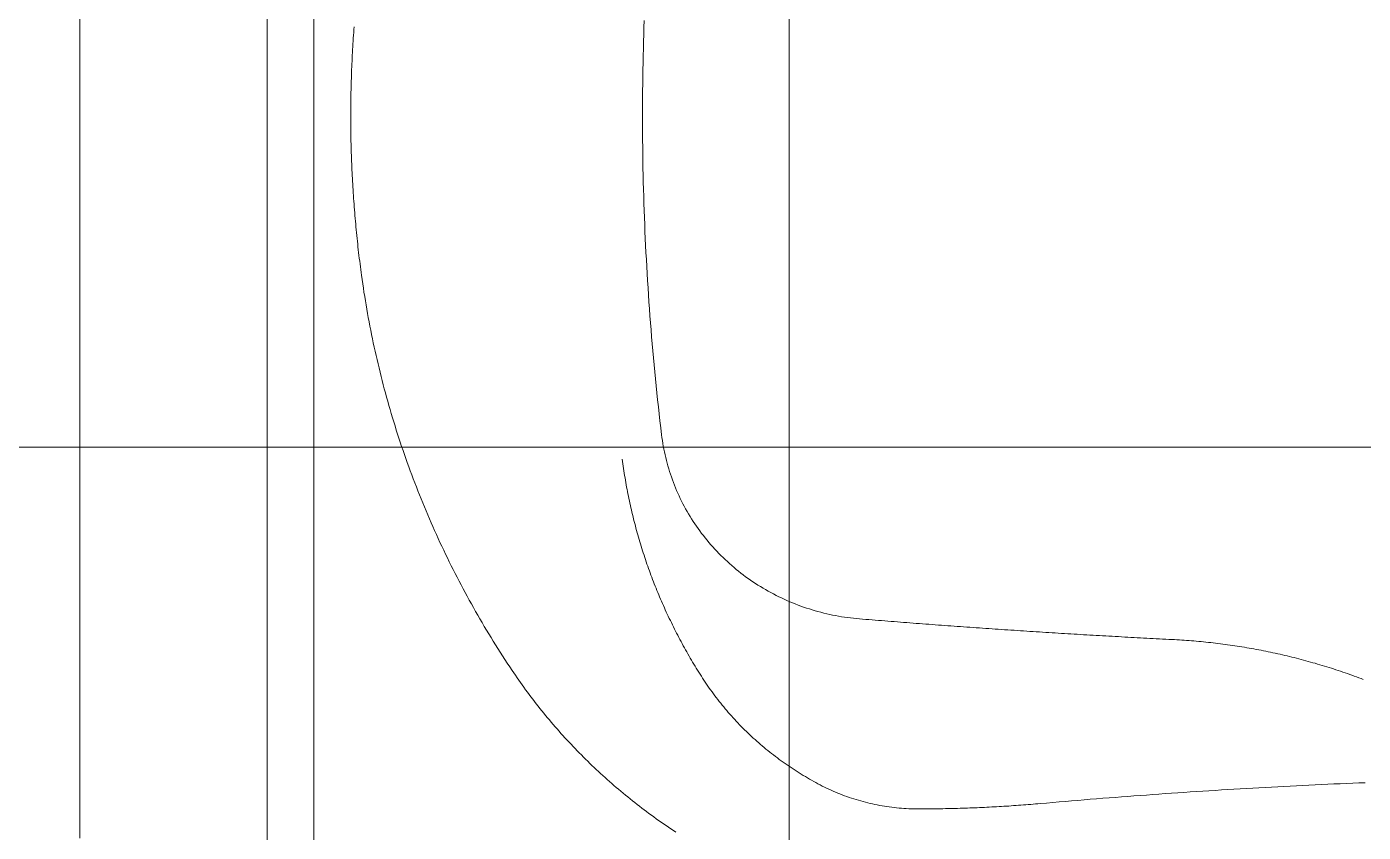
# Model space of a CAD drawing. Header units: millimetres. Extents: x -18913 to -6300, y 37 to 6279.
# Drawn here: x -9338 to -8834, y 3655 to 3959 of the extents above; entities that cross this region are included whole.
import ezdxf
from ezdxf.lldxf.tags import DXFTag

# ---------------------------------------------------------------- set-up
doc = ezdxf.new("R2010")
doc.units = ezdxf.units.MM
doc.header["$LTSCALE"] = 50
for name, color, linetype in [('カタログ部品(衛生設備)', 252, 'Continuous'), ('壁', 250, 'Continuous'), ('通り芯', 252, 'Continuous')]:
    doc.layers.add(name, color=color, linetype=linetype)
tags = doc.linetypes.add('chain', pattern=[18.5, 12, -1.5, 3.5, -1.5]).pattern_tags.tags
tags[10:11] = [DXFTag(74, 4), DXFTag(75, 0), DXFTag(340, '0'), DXFTag(46, 1.0), DXFTag(50, 0.0), DXFTag(44, 0.0), DXFTag(45, 0.0)]
tags[8:9] = [DXFTag(74, 4), DXFTag(75, 0), DXFTag(340, '0'), DXFTag(46, 1.0), DXFTag(50, 0.0), DXFTag(44, 0.0), DXFTag(45, 0.0)]
tags[6:7] = [DXFTag(74, 4), DXFTag(75, 0), DXFTag(340, '0'), DXFTag(46, 1.0), DXFTag(50, 0.0), DXFTag(44, 0.0), DXFTag(45, 0.0)]
tags[4:5] = [DXFTag(74, 4), DXFTag(75, 0), DXFTag(340, '0'), DXFTag(46, 1.0), DXFTag(50, 0.0), DXFTag(44, 0.0), DXFTag(45, 0.0)]

# ---------------------------------------------------------------- blocks, each defined once
blk = doc.blocks.new('FcPack%d56')
at = {"layer": '通り芯', "color": 1, "linetype": 'chain', "lineweight": 13}
blk.add_line((-5993.75, 0), (6306.25, 0), dxfattribs=at)
blk = doc.blocks.new('FcPack%d65')
at = {"layer": '通り芯', "color": 1, "linetype": 'chain', "lineweight": 13}
blk.add_line((0, -2668.75), (0, 2981.25), dxfattribs=at)
blk = doc.blocks.new('FcPack%d80')
at = {"layer": '通り芯', "color": 1, "linetype": 'chain', "lineweight": 13}
blk.add_line((0, -2668.75), (0, 2981.25), dxfattribs=at)
blk = doc.blocks.new('FcPack%d139')
at = {"layer": '壁', "color": 3, "linetype": 'Continuous', "lineweight": 13}
blk.add_line((52.5, 397.5), (52.5, -397.5), dxfattribs=at)
blk = doc.blocks.new('FcPack%d161')
at = {"layer": 'カタログ部品(衛生設備)', "color": 1, "linetype": 'Continuous', "lineweight": 13}
for p, q in [((-525, -700), (-525, 700)), ((-492.3, 402.79), (-492.22, 403.87)), ((-383.01, 400.89), (-382.92, 403.54)), ((-382.92, 403.54), (-382.83, 406.19)), ((-492.66, 397.4), (-492.59, 398.48)), ((-492.59, 398.48), (-492.52, 399.56)), ((-492.52, 399.56), (-492.45, 400.64)), ((-492.45, 400.64), (-492.38, 401.71)), ((-492.38, 401.71), (-492.3, 402.79)), ((-383.16, 395.59), (-383.09, 398.24)), ((-383.09, 398.24), (-383.01, 400.89)), ((-492.91, 393.09), (-492.85, 394.16)), ((-492.85, 394.16), (-492.79, 395.24)), ((-492.79, 395.24), (-492.73, 396.32)), ((-492.73, 396.32), (-492.66, 397.4)), ((-383.22, 392.94), (-383.16, 395.59)), ((-493.15, 387.69), (-493.11, 388.77)), ((-493.11, 388.77), (-493.06, 389.85)), ((-493.06, 389.85), (-493.01, 390.93)), ((-493.01, 390.93), (-492.96, 392.01)), ((-492.96, 392.01), (-492.91, 393.09)), ((-383.33, 387.63), (-383.28, 390.28)), ((-383.28, 390.28), (-383.22, 392.94)), ((-493.33, 382.29), (-493.3, 383.37)), ((-493.3, 383.37), (-493.27, 384.45)), ((-493.27, 384.45), (-493.23, 385.53)), ((-493.23, 385.53), (-493.19, 386.61)), ((-493.19, 386.61), (-493.15, 387.69)), ((-383.4, 382.33), (-383.37, 384.98)), ((-383.37, 384.98), (-383.33, 387.63)), ((-493.43, 377.97), (-493.41, 379.05)), ((-493.41, 379.05), (-493.39, 380.13)), ((-493.39, 380.13), (-493.36, 381.21)), ((-493.36, 381.21), (-493.33, 382.29)), ((-383.45, 377.02), (-383.43, 379.67)), ((-383.43, 379.67), (-383.4, 382.33)), ((-493.49, 373.65), (-493.48, 374.73)), ((-493.49, 372.57), (-493.49, 373.65)), ((-493.48, 374.73), (-493.46, 375.81)), ((-493.46, 375.81), (-493.45, 376.89)), ((-493.45, 376.89), (-493.43, 377.97)), ((-383.48, 371.71), (-383.47, 374.37)), ((-383.47, 374.37), (-383.45, 377.02)), ((-493.5, 371.49), (-493.49, 372.57)), ((-493.5, 370.41), (-493.5, 371.49)), ((-493.5, 369.33), (-493.5, 370.41)), ((-493.5, 368.25), (-493.5, 369.33)), ((-493.49, 367.17), (-493.5, 368.25)), ((-383.48, 369.06), (-383.48, 371.71)), ((-383.47, 366.41), (-383.48, 369.06)), ((-493.48, 366.09), (-493.49, 367.17)), ((-493.47, 365.01), (-493.48, 366.09)), ((-493.46, 363.93), (-493.47, 365.01)), ((-493.44, 362.85), (-493.46, 363.93)), ((-383.46, 363.75), (-383.47, 366.41)), ((-383.44, 361.1), (-383.46, 363.75)), ((-493.42, 361.77), (-493.44, 362.85)), ((-493.4, 360.69), (-493.42, 361.77)), ((-493.38, 359.61), (-493.4, 360.69)), ((-493.35, 358.53), (-493.38, 359.61)), ((-493.32, 357.45), (-493.35, 358.53)), ((-383.41, 358.45), (-383.44, 361.1)), ((-383.38, 355.8), (-383.41, 358.45)), ((-493.29, 356.37), (-493.32, 357.45)), ((-493.25, 355.29), (-493.29, 356.37)), ((-493.22, 354.21), (-493.25, 355.29)), ((-493.18, 353.13), (-493.22, 354.21)), ((-493.13, 352.05), (-493.18, 353.13)), ((-383.34, 353.14), (-383.38, 355.8)), ((-383.29, 350.49), (-383.34, 353.14)), ((-493.09, 350.97), (-493.13, 352.05)), ((-493.04, 349.89), (-493.09, 350.97)), ((-492.99, 348.81), (-493.04, 349.89)), ((-492.94, 347.73), (-492.99, 348.81)), ((-383.23, 347.84), (-383.29, 350.49)), ((-383.17, 345.19), (-383.23, 347.84)), ((-492.88, 346.66), (-492.94, 347.73)), ((-492.82, 345.58), (-492.88, 346.66)), ((-492.76, 344.5), (-492.82, 345.58)), ((-492.7, 343.42), (-492.76, 344.5)), ((-492.63, 342.34), (-492.7, 343.42)), ((-383.1, 342.53), (-383.17, 345.19)), ((-492.56, 341.26), (-492.63, 342.34)), ((-492.49, 340.18), (-492.56, 341.26)), ((-492.42, 339.11), (-492.49, 340.18)), ((-492.34, 338.03), (-492.42, 339.11)), ((-492.26, 336.95), (-492.34, 338.03)), ((-383.02, 339.88), (-383.1, 342.53)), ((-382.94, 337.23), (-383.02, 339.88)), ((-492.18, 335.87), (-492.26, 336.95)), ((-492.09, 334.8), (-492.18, 335.87)), ((-492.01, 333.72), (-492.09, 334.8)), ((-491.92, 332.64), (-492.01, 333.72)), ((-491.82, 331.57), (-491.92, 332.64)), ((-382.85, 334.58), (-382.94, 337.23)), ((-382.75, 331.93), (-382.85, 334.58)), ((-491.73, 330.49), (-491.82, 331.57)), ((-491.63, 329.41), (-491.73, 330.49)), ((-491.53, 328.34), (-491.63, 329.41)), ((-491.43, 327.26), (-491.53, 328.34)), ((-382.65, 329.28), (-382.75, 331.93)), ((-382.54, 326.63), (-382.65, 329.28)), ((-491.32, 326.19), (-491.43, 327.26)), ((-491.22, 325.11), (-491.32, 326.19)), ((-491.1, 324.04), (-491.22, 325.11)), ((-490.99, 322.96), (-491.1, 324.04)), ((-490.88, 321.89), (-490.99, 322.96)), ((-382.42, 323.98), (-382.54, 326.63)), ((-382.29, 321.33), (-382.42, 323.98)), ((-490.76, 320.81), (-490.88, 321.89)), ((-490.64, 319.74), (-490.76, 320.81)), ((-490.51, 318.67), (-490.64, 319.74)), ((-490.39, 317.59), (-490.51, 318.67)), ((-490.26, 316.52), (-490.39, 317.59)), ((-382.16, 318.68), (-382.29, 321.33)), ((-382.02, 316.03), (-382.16, 318.68)), ((-490.12, 315.45), (-490.26, 316.52)), ((-489.99, 314.37), (-490.12, 315.45)), ((-489.85, 313.3), (-489.99, 314.37)), ((-489.71, 312.23), (-489.85, 313.3)), ((-381.88, 313.38), (-382.02, 316.03)), ((-381.72, 310.73), (-381.88, 313.38)), ((-489.57, 311.16), (-489.71, 312.23)), ((-489.43, 310.09), (-489.57, 311.16)), ((-489.21, 308.48), (-489.43, 310.09)), ((-488.98, 306.88), (-489.21, 308.48)), ((-381.56, 308.08), (-381.72, 310.73)), ((-381.4, 305.43), (-381.56, 308.08)), ((-488.74, 305.28), (-488.98, 306.88)), ((-488.5, 303.69), (-488.74, 305.28)), ((-488.24, 302.09), (-488.5, 303.69)), ((-381.22, 302.78), (-381.4, 305.43)), ((-381.04, 300.14), (-381.22, 302.78)), ((-487.98, 300.49), (-488.24, 302.09)), ((-487.72, 298.9), (-487.98, 300.49)), ((-487.44, 297.3), (-487.72, 298.9)), ((-380.85, 297.49), (-381.04, 300.14)), ((-380.66, 294.84), (-380.85, 297.49)), ((-487.16, 295.71), (-487.44, 297.3)), ((-486.87, 294.12), (-487.16, 295.71)), ((-486.58, 292.53), (-486.87, 294.12)), ((-486.27, 290.94), (-486.58, 292.53)), ((-380.46, 292.2), (-380.66, 294.84)), ((-485.96, 289.35), (-486.27, 290.94)), ((-485.65, 287.76), (-485.96, 289.35)), ((-485.32, 286.18), (-485.65, 287.76)), ((-380.25, 289.55), (-380.46, 292.2)), ((-380.03, 286.91), (-380.25, 289.55)), ((-484.99, 284.6), (-485.32, 286.18)), ((-484.65, 283.01), (-484.99, 284.6)), ((-484.3, 281.43), (-484.65, 283.01)), ((-379.81, 284.26), (-380.03, 286.91)), ((-379.58, 281.62), (-379.81, 284.26)), ((-483.94, 279.85), (-484.3, 281.43)), ((-483.58, 278.28), (-483.94, 279.85)), ((-483.21, 276.7), (-483.58, 278.28)), ((-379.34, 278.98), (-379.58, 281.62)), ((-379.1, 276.33), (-379.34, 278.98)), ((-482.84, 275.13), (-483.21, 276.7)), ((-482.45, 273.55), (-482.84, 275.13)), ((-482.06, 271.98), (-482.45, 273.55)), ((-378.85, 273.69), (-379.1, 276.33)), ((-378.59, 271.05), (-378.85, 273.69)), ((-481.66, 270.41), (-482.06, 271.98)), ((-481.26, 268.84), (-481.66, 270.41)), ((-480.84, 267.28), (-481.26, 268.84)), ((-480.42, 265.71), (-480.84, 267.28)), ((-378.33, 268.41), (-378.59, 271.05)), ((-378.05, 265.77), (-378.33, 268.41)), ((-479.99, 264.15), (-480.42, 265.71)), ((-479.56, 262.59), (-479.99, 264.15)), ((-479.12, 261.03), (-479.56, 262.59)), ((-377.78, 263.13), (-378.05, 265.77)), ((-377.49, 260.49), (-377.78, 263.13)), ((-478.67, 259.47), (-479.12, 261.03)), ((-478.21, 257.92), (-478.67, 259.47)), ((-477.75, 256.37), (-478.21, 257.92)), ((-377.2, 257.85), (-377.49, 260.49)), ((-376.9, 255.22), (-377.2, 257.85)), ((-477.27, 254.81), (-477.75, 256.37)), ((-476.8, 253.27), (-477.27, 254.81)), ((-476.31, 251.72), (-476.8, 253.27)), ((-376.59, 252.58), (-376.9, 255.22)), ((-376.28, 249.94), (-376.59, 252.58)), ((-475.82, 250.17), (-476.31, 251.72)), ((-475.32, 248.63), (-475.82, 250.17)), ((-474.81, 247.09), (-475.32, 248.63)), ((-474.3, 245.55), (-474.81, 247.09)), ((-376.14, 248.86), (-376.28, 249.94)), ((-375.99, 247.78), (-376.14, 248.86)), ((-375.82, 246.7), (-375.99, 247.78)), ((-473.77, 244.01), (-474.3, 245.55)), ((-473.25, 242.48), (-473.77, 244.01)), ((-472.71, 240.95), (-473.25, 242.48)), ((-375.63, 245.63), (-375.82, 246.7)), ((-375.43, 244.55), (-375.63, 245.63)), ((-375.22, 243.48), (-375.43, 244.55)), ((-374.98, 242.42), (-375.22, 243.48)), ((-374.74, 241.35), (-374.98, 242.42)), ((-472.17, 239.42), (-472.71, 240.95)), ((-471.62, 237.89), (-472.17, 239.42)), ((-471.06, 236.37), (-471.62, 237.89)), ((-391.1, 240.68), (-390.98, 239.81)), ((-390.98, 239.81), (-390.86, 238.93)), ((-390.86, 238.93), (-390.74, 238.06)), ((-390.74, 238.06), (-390.61, 237.18)), ((-390.61, 237.18), (-390.48, 236.31)), ((-374.48, 240.29), (-374.74, 241.35)), ((-374.2, 239.23), (-374.48, 240.29)), ((-373.91, 238.18), (-374.2, 239.23)), ((-373.6, 237.13), (-373.91, 238.18)), ((-373.28, 236.08), (-373.6, 237.13)), ((-470.5, 234.85), (-471.06, 236.37)), ((-469.93, 233.33), (-470.5, 234.85)), ((-469.35, 231.81), (-469.93, 233.33)), ((-390.48, 236.31), (-390.35, 235.44)), ((-390.35, 235.44), (-390.21, 234.57)), ((-390.21, 234.57), (-390.06, 233.7)), ((-390.06, 233.7), (-389.92, 232.83)), ((-389.92, 232.83), (-389.77, 231.95)), ((-389.77, 231.95), (-389.61, 231.09)), ((-372.94, 235.04), (-373.28, 236.08)), ((-372.58, 234.01), (-372.94, 235.04)), ((-372.22, 232.97), (-372.58, 234.01)), ((-371.83, 231.95), (-372.22, 232.97)), ((-371.44, 230.93), (-371.83, 231.95)), ((-468.76, 230.29), (-469.35, 231.81)), ((-468.17, 228.78), (-468.76, 230.29)), ((-467.57, 227.27), (-468.17, 228.78)), ((-466.97, 225.76), (-467.57, 227.27)), ((-389.61, 231.09), (-389.45, 230.22)), ((-389.45, 230.22), (-389.29, 229.35)), ((-389.29, 229.35), (-389.13, 228.48)), ((-389.13, 228.48), (-388.96, 227.61)), ((-388.96, 227.61), (-388.78, 226.75)), ((-371.02, 229.91), (-371.44, 230.93)), ((-370.6, 228.9), (-371.02, 229.91)), ((-370.16, 227.9), (-370.6, 228.9)), ((-369.7, 226.9), (-370.16, 227.9)), ((-369.23, 225.9), (-369.7, 226.9)), ((-466.35, 224.26), (-466.97, 225.76)), ((-465.73, 222.76), (-466.35, 224.26)), ((-465.1, 221.26), (-465.73, 222.76)), ((-388.78, 226.75), (-388.6, 225.88)), ((-388.6, 225.88), (-388.42, 225.02)), ((-388.42, 225.02), (-388.24, 224.15)), ((-388.24, 224.15), (-388.05, 223.29)), ((-388.05, 223.29), (-387.85, 222.43)), ((-387.85, 222.43), (-387.66, 221.57)), ((-368.75, 224.92), (-369.23, 225.9)), ((-368.25, 223.94), (-368.75, 224.92)), ((-367.73, 222.96), (-368.25, 223.94)), ((-367.21, 222), (-367.73, 222.96)), ((-366.67, 221.04), (-367.21, 222)), ((-464.47, 219.76), (-465.1, 221.26)), ((-463.83, 218.27), (-464.47, 219.76)), ((-463.18, 216.77), (-463.83, 218.27)), ((-462.53, 215.28), (-463.18, 216.77)), ((-387.66, 221.57), (-387.46, 220.71)), ((-387.46, 220.71), (-387.25, 219.85)), ((-387.25, 219.85), (-387.04, 218.99)), ((-387.04, 218.99), (-386.83, 218.13)), ((-386.83, 218.13), (-386.61, 217.27)), ((-386.61, 217.27), (-386.39, 216.41)), ((-366.11, 220.09), (-366.67, 221.04)), ((-365.54, 219.14), (-366.11, 220.09)), ((-364.96, 218.21), (-365.54, 219.14)), ((-364.37, 217.28), (-364.96, 218.21)), ((-363.76, 216.36), (-364.37, 217.28)), ((-461.86, 213.8), (-462.53, 215.28)), ((-461.2, 212.32), (-461.86, 213.8)), ((-460.52, 210.84), (-461.2, 212.32)), ((-386.39, 216.41), (-386.17, 215.56)), ((-386.17, 215.56), (-385.94, 214.7)), ((-385.94, 214.7), (-385.71, 213.85)), ((-385.71, 213.85), (-385.47, 213)), ((-385.47, 213), (-385.24, 212.15)), ((-385.24, 212.15), (-384.99, 211.3)), ((-363.13, 215.44), (-363.76, 216.36)), ((-362.5, 214.54), (-363.13, 215.44)), ((-361.85, 213.64), (-362.5, 214.54)), ((-361.19, 212.75), (-361.85, 213.64)), ((-360.52, 211.88), (-361.19, 212.75)), ((-359.83, 211.01), (-360.52, 211.88)), ((-459.84, 209.36), (-460.52, 210.84)), ((-459.15, 207.88), (-459.84, 209.36)), ((-458.45, 206.41), (-459.15, 207.88)), ((-384.99, 211.3), (-384.75, 210.45)), ((-384.75, 210.45), (-384.49, 209.6)), ((-384.49, 209.6), (-384.24, 208.75)), ((-384.24, 208.75), (-383.98, 207.9)), ((-383.98, 207.9), (-383.72, 207.06)), ((-383.72, 207.06), (-383.45, 206.21)), ((-359.13, 210.15), (-359.83, 211.01)), ((-358.42, 209.3), (-359.13, 210.15)), ((-357.7, 208.45), (-358.42, 209.3)), ((-356.96, 207.62), (-357.7, 208.45)), ((-356.21, 206.8), (-356.96, 207.62)), ((-355.45, 205.99), (-356.21, 206.8)), ((-457.75, 204.94), (-458.45, 206.41)), ((-457.04, 203.48), (-457.75, 204.94)), ((-456.32, 202.02), (-457.04, 203.48)), ((-455.6, 200.56), (-456.32, 202.02)), ((-383.45, 206.21), (-383.18, 205.37)), ((-383.18, 205.37), (-382.91, 204.53)), ((-382.91, 204.53), (-382.63, 203.69)), ((-382.63, 203.69), (-382.35, 202.85)), ((-382.35, 202.85), (-382.07, 202.01)), ((-382.07, 202.01), (-381.78, 201.17)), ((-354.68, 205.19), (-355.45, 205.99)), ((-353.9, 204.4), (-354.68, 205.19)), ((-353.11, 203.61), (-353.9, 204.4)), ((-352.3, 202.84), (-353.11, 203.61)), ((-351.48, 202.09), (-352.3, 202.84)), ((-350.66, 201.34), (-351.48, 202.09)), ((-454.87, 199.1), (-455.6, 200.56)), ((-454.13, 197.65), (-454.87, 199.1)), ((-453.39, 196.2), (-454.13, 197.65)), ((-381.78, 201.17), (-381.49, 200.33)), ((-381.49, 200.33), (-381.19, 199.5)), ((-381.19, 199.5), (-380.89, 198.67)), ((-380.89, 198.67), (-380.59, 197.83)), ((-380.59, 197.83), (-380.28, 197)), ((-380.28, 197), (-379.97, 196.17)), ((-349.82, 200.6), (-350.66, 201.34)), ((-348.97, 199.87), (-349.82, 200.6)), ((-348.11, 199.16), (-348.97, 199.87)), ((-347.24, 198.45), (-348.11, 199.16)), ((-346.36, 197.76), (-347.24, 198.45)), ((-345.48, 197.08), (-346.36, 197.76)), ((-344.58, 196.41), (-345.48, 197.08)), ((-452.64, 194.75), (-453.39, 196.2)), ((-451.88, 193.31), (-452.64, 194.75)), ((-451.12, 191.87), (-451.88, 193.31)), ((-450.35, 190.43), (-451.12, 191.87)), ((-379.97, 196.17), (-379.66, 195.34)), ((-379.66, 195.34), (-379.34, 194.51)), ((-379.34, 194.51), (-379.02, 193.69)), ((-379.02, 193.69), (-378.69, 192.86)), ((-378.69, 192.86), (-378.36, 192.04)), ((-378.36, 192.04), (-378.03, 191.22)), ((-343.67, 195.76), (-344.58, 196.41)), ((-342.75, 195.11), (-343.67, 195.76)), ((-341.82, 194.48), (-342.75, 195.11)), ((-340.89, 193.86), (-341.82, 194.48)), ((-339.94, 193.25), (-340.89, 193.86)), ((-338.99, 192.66), (-339.94, 193.25)), ((-338.03, 192.08), (-338.99, 192.66)), ((-337.06, 191.51), (-338.03, 192.08)), ((-449.57, 189), (-450.35, 190.43)), ((-448.79, 187.57), (-449.57, 189)), ((-448, 186.14), (-448.79, 187.57)), ((-378.03, 191.22), (-377.69, 190.4)), ((-377.69, 190.4), (-377.35, 189.58)), ((-377.35, 189.58), (-377.01, 188.76)), ((-377.01, 188.76), (-376.66, 187.94)), ((-376.66, 187.94), (-376.31, 187.13)), ((-376.31, 187.13), (-375.95, 186.31)), ((-336.08, 190.95), (-337.06, 191.51)), ((-335.09, 190.41), (-336.08, 190.95)), ((-334.1, 189.88), (-335.09, 190.41)), ((-333.1, 189.36), (-334.1, 189.88)), ((-332.09, 188.86), (-333.1, 189.36)), ((-331.07, 188.37), (-332.09, 188.86)), ((-330.05, 187.89), (-331.07, 188.37)), ((-329.02, 187.43), (-330.05, 187.89)), ((-327.98, 186.98), (-329.02, 187.43)), ((-326.94, 186.54), (-327.98, 186.98)), ((-325.89, 186.12), (-326.94, 186.54)), ((-447.2, 184.72), (-448, 186.14)), ((-446.4, 183.3), (-447.2, 184.72)), ((-445.59, 181.88), (-446.4, 183.3)), ((-444.77, 180.47), (-445.59, 181.88)), ((-375.95, 186.31), (-375.59, 185.5)), ((-375.59, 185.5), (-375.23, 184.69)), ((-375.23, 184.69), (-374.87, 183.88)), ((-374.87, 183.88), (-374.5, 183.07)), ((-374.5, 183.07), (-374.12, 182.27)), ((-374.12, 182.27), (-373.75, 181.46)), ((-373.75, 181.46), (-373.37, 180.66)), ((-324.83, 185.71), (-325.89, 186.12)), ((-323.77, 185.32), (-324.83, 185.71)), ((-322.71, 184.94), (-323.77, 185.32)), ((-321.63, 184.58), (-322.71, 184.94)), ((-320.56, 184.22), (-321.63, 184.58)), ((-319.48, 183.89), (-320.56, 184.22)), ((-318.39, 183.57), (-319.48, 183.89)), ((-317.3, 183.26), (-318.39, 183.57)), ((-316.2, 182.96), (-317.3, 183.26)), ((-315.1, 182.69), (-316.2, 182.96)), ((-314, 182.42), (-315.1, 182.69)), ((-312.89, 182.17), (-314, 182.42)), ((-311.78, 181.94), (-312.89, 182.17)), ((-310.67, 181.72), (-311.78, 181.94)), ((-309.55, 181.51), (-310.67, 181.72)), ((-308.43, 181.32), (-309.55, 181.51)), ((-443.95, 179.06), (-444.77, 180.47)), ((-443.12, 177.65), (-443.95, 179.06)), ((-442.28, 176.25), (-443.12, 177.65)), ((-373.37, 180.66), (-372.98, 179.86)), ((-372.98, 179.86), (-372.59, 179.06)), ((-372.59, 179.06), (-372.2, 178.26)), ((-372.2, 178.26), (-371.81, 177.46)), ((-371.81, 177.46), (-371.41, 176.67)), ((-371.41, 176.67), (-371.01, 175.87)), ((-307.3, 181.15), (-308.43, 181.32)), ((-306.18, 180.99), (-307.3, 181.15)), ((-305.05, 180.84), (-306.18, 180.99)), ((-303.92, 180.71), (-305.05, 180.84)), ((-302.79, 180.59), (-303.92, 180.71)), ((-301.66, 180.49), (-302.79, 180.59)), ((-300.47, 180.4), (-301.66, 180.49)), ((-299.28, 180.3), (-300.47, 180.4)), ((-298.09, 180.2), (-299.28, 180.3)), ((-296.9, 180.11), (-298.09, 180.2)), ((-295.71, 180.01), (-296.9, 180.11)), ((-294.52, 179.92), (-295.71, 180.01)), ((-293.33, 179.82), (-294.52, 179.92)), ((-292.14, 179.73), (-293.33, 179.82)), ((-290.95, 179.63), (-292.14, 179.73)), ((-289.76, 179.54), (-290.95, 179.63)), ((-288.57, 179.44), (-289.76, 179.54)), ((-287.38, 179.35), (-288.57, 179.44)), ((-286.2, 179.26), (-287.38, 179.35)), ((-285.01, 179.16), (-286.2, 179.26)), ((-283.82, 179.07), (-285.01, 179.16)), ((-282.63, 178.98), (-283.82, 179.07)), ((-281.44, 178.89), (-282.63, 178.98)), ((-280.25, 178.8), (-281.44, 178.89)), ((-279.06, 178.71), (-280.25, 178.8)), ((-277.87, 178.62), (-279.06, 178.71)), ((-276.68, 178.53), (-277.87, 178.62)), ((-275.49, 178.44), (-276.68, 178.53)), ((-274.3, 178.35), (-275.49, 178.44)), ((-273.11, 178.26), (-274.3, 178.35)), ((-271.92, 178.17), (-273.11, 178.26)), ((-270.73, 178.09), (-271.92, 178.17)), ((-269.54, 178), (-270.73, 178.09)), ((-268.35, 177.91), (-269.54, 178)), ((-267.16, 177.82), (-268.35, 177.91)), ((-265.97, 177.74), (-267.16, 177.82)), ((-264.78, 177.65), (-265.97, 177.74)), ((-263.58, 177.57), (-264.78, 177.65)), ((-262.39, 177.48), (-263.58, 177.57)), ((-261.2, 177.4), (-262.39, 177.48)), ((-260.01, 177.31), (-261.2, 177.4)), ((-258.82, 177.23), (-260.01, 177.31)), ((-257.63, 177.14), (-258.82, 177.23)), ((-256.44, 177.06), (-257.63, 177.14)), ((-255.25, 176.98), (-256.44, 177.06)), ((-254.06, 176.9), (-255.25, 176.98)), ((-252.87, 176.81), (-254.06, 176.9)), ((-251.68, 176.73), (-252.87, 176.81)), ((-250.49, 176.65), (-251.68, 176.73)), ((-249.3, 176.57), (-250.49, 176.65)), ((-248.11, 176.49), (-249.3, 176.57)), ((-246.92, 176.41), (-248.11, 176.49)), ((-245.73, 176.33), (-246.92, 176.41)), ((-441.44, 174.85), (-442.28, 176.25)), ((-440.59, 173.45), (-441.44, 174.85)), ((-439.73, 172.06), (-440.59, 173.45)), ((-438.87, 170.67), (-439.73, 172.06)), ((-371.01, 175.87), (-370.6, 175.08)), ((-370.6, 175.08), (-370.19, 174.29)), ((-370.19, 174.29), (-369.78, 173.5)), ((-369.78, 173.5), (-369.37, 172.72)), ((-369.37, 172.72), (-368.95, 171.93)), ((-368.95, 171.93), (-368.52, 171.15)), ((-244.54, 176.25), (-245.73, 176.33)), ((-243.35, 176.17), (-244.54, 176.25)), ((-242.15, 176.09), (-243.35, 176.17)), ((-240.96, 176.01), (-242.15, 176.09)), ((-239.77, 175.94), (-240.96, 176.01)), ((-238.58, 175.86), (-239.77, 175.94)), ((-237.39, 175.78), (-238.58, 175.86)), ((-236.2, 175.71), (-237.39, 175.78)), ((-235.01, 175.63), (-236.2, 175.71)), ((-233.82, 175.55), (-235.01, 175.63)), ((-232.63, 175.48), (-233.82, 175.55)), ((-231.44, 175.4), (-232.63, 175.48)), ((-230.25, 175.33), (-231.44, 175.4)), ((-229.05, 175.25), (-230.25, 175.33)), ((-227.86, 175.18), (-229.05, 175.25)), ((-226.67, 175.11), (-227.86, 175.18)), ((-225.48, 175.03), (-226.67, 175.11)), ((-224.29, 174.96), (-225.48, 175.03)), ((-223.1, 174.89), (-224.29, 174.96)), ((-221.91, 174.82), (-223.1, 174.89)), ((-220.72, 174.74), (-221.91, 174.82)), ((-219.52, 174.67), (-220.72, 174.74)), ((-218.33, 174.6), (-219.52, 174.67)), ((-217.14, 174.53), (-218.33, 174.6)), ((-215.95, 174.46), (-217.14, 174.53)), ((-214.76, 174.39), (-215.95, 174.46)), ((-213.57, 174.32), (-214.76, 174.39)), ((-212.38, 174.25), (-213.57, 174.32)), ((-211.18, 174.18), (-212.38, 174.25)), ((-209.99, 174.12), (-211.18, 174.18)), ((-208.8, 174.05), (-209.99, 174.12)), ((-207.61, 173.98), (-208.8, 174.05)), ((-206.42, 173.91), (-207.61, 173.98)), ((-205.23, 173.85), (-206.42, 173.91)), ((-204.03, 173.78), (-205.23, 173.85)), ((-202.84, 173.72), (-204.03, 173.78)), ((-201.65, 173.65), (-202.84, 173.72)), ((-200.46, 173.59), (-201.65, 173.65)), ((-199.27, 173.52), (-200.46, 173.59)), ((-198.08, 173.46), (-199.27, 173.52)), ((-196.88, 173.39), (-198.08, 173.46)), ((-195.69, 173.33), (-196.88, 173.39)), ((-194.5, 173.27), (-195.69, 173.33)), ((-193.31, 173.2), (-194.5, 173.27)), ((-192.12, 173.14), (-193.31, 173.2)), ((-190.93, 173.08), (-192.12, 173.14)), ((-189.73, 173.02), (-190.93, 173.08)), ((-188.54, 172.96), (-189.73, 173.02)), ((-187.35, 172.89), (-188.54, 172.96)), ((-186.16, 172.83), (-187.35, 172.89)), ((-184.97, 172.77), (-186.16, 172.83)), ((-183.77, 172.71), (-184.97, 172.77)), ((-182.86, 172.67), (-183.77, 172.71)), ((-181.95, 172.62), (-182.86, 172.67)), ((-181.03, 172.56), (-181.95, 172.62)), ((-180.12, 172.5), (-181.03, 172.56)), ((-179.21, 172.44), (-180.12, 172.5)), ((-178.3, 172.38), (-179.21, 172.44)), ((-177.38, 172.31), (-178.3, 172.38)), ((-176.47, 172.24), (-177.38, 172.31)), ((-175.56, 172.16), (-176.47, 172.24)), ((-174.65, 172.08), (-175.56, 172.16)), ((-173.74, 172), (-174.65, 172.08)), ((-172.83, 171.91), (-173.74, 172)), ((-171.92, 171.83), (-172.83, 171.91)), ((-171.01, 171.73), (-171.92, 171.83)), ((-170.1, 171.64), (-171.01, 171.73)), ((-169.19, 171.54), (-170.1, 171.64)), ((-168.28, 171.43), (-169.19, 171.54)), ((-167.37, 171.33), (-168.28, 171.43)), ((-438, 169.29), (-438.87, 170.67)), ((-437.13, 167.91), (-438, 169.29)), ((-436.25, 166.53), (-437.13, 167.91)), ((-435.36, 165.16), (-436.25, 166.53)), ((-368.52, 171.15), (-368.1, 170.37)), ((-368.1, 170.37), (-367.67, 169.59)), ((-367.67, 169.59), (-367.23, 168.81)), ((-367.23, 168.81), (-366.8, 168.03)), ((-366.8, 168.03), (-366.36, 167.26)), ((-366.36, 167.26), (-365.91, 166.48)), ((-365.91, 166.48), (-365.47, 165.71)), ((-166.47, 171.22), (-167.37, 171.33)), ((-165.56, 171.1), (-166.47, 171.22)), ((-164.65, 170.98), (-165.56, 171.1)), ((-163.75, 170.86), (-164.65, 170.98)), ((-162.84, 170.74), (-163.75, 170.86)), ((-161.93, 170.61), (-162.84, 170.74)), ((-161.03, 170.48), (-161.93, 170.61)), ((-160.13, 170.35), (-161.03, 170.48)), ((-159.22, 170.21), (-160.13, 170.35)), ((-158.32, 170.07), (-159.22, 170.21)), ((-157.42, 169.92), (-158.32, 170.07)), ((-156.52, 169.77), (-157.42, 169.92)), ((-155.61, 169.62), (-156.52, 169.77)), ((-154.71, 169.46), (-155.61, 169.62)), ((-153.81, 169.31), (-154.71, 169.46)), ((-152.92, 169.14), (-153.81, 169.31)), ((-152.02, 168.98), (-152.92, 169.14)), ((-151.12, 168.81), (-152.02, 168.98)), ((-150.22, 168.64), (-151.12, 168.81)), ((-149.33, 168.46), (-150.22, 168.64)), ((-148.43, 168.28), (-149.33, 168.46)), ((-147.54, 168.1), (-148.43, 168.28)), ((-146.64, 167.91), (-147.54, 168.1)), ((-145.75, 167.72), (-146.64, 167.91)), ((-144.86, 167.53), (-145.75, 167.72)), ((-143.96, 167.33), (-144.86, 167.53)), ((-143.07, 167.13), (-143.96, 167.33)), ((-142.18, 166.93), (-143.07, 167.13)), ((-141.3, 166.72), (-142.18, 166.93)), ((-140.41, 166.51), (-141.3, 166.72)), ((-139.52, 166.29), (-140.41, 166.51)), ((-434.46, 163.79), (-435.36, 165.16)), ((-433.56, 162.42), (-434.46, 163.79)), ((-432.66, 161.06), (-433.56, 162.42)), ((-365.47, 165.71), (-365.01, 164.94)), ((-365.01, 164.94), (-364.56, 164.18)), ((-364.56, 164.18), (-364.1, 163.41)), ((-364.1, 163.41), (-363.64, 162.65)), ((-363.64, 162.65), (-363.18, 161.89)), ((-363.18, 161.89), (-362.71, 161.13)), ((-138.63, 166.08), (-139.52, 166.29)), ((-137.75, 165.86), (-138.63, 166.08)), ((-136.86, 165.63), (-137.75, 165.86)), ((-135.98, 165.41), (-136.86, 165.63)), ((-135.1, 165.17), (-135.98, 165.41)), ((-134.22, 164.94), (-135.1, 165.17)), ((-133.33, 164.7), (-134.22, 164.94)), ((-132.46, 164.46), (-133.33, 164.7)), ((-131.58, 164.22), (-132.46, 164.46)), ((-130.7, 163.97), (-131.58, 164.22)), ((-129.82, 163.72), (-130.7, 163.97)), ((-128.95, 163.46), (-129.82, 163.72)), ((-128.07, 163.21), (-128.95, 163.46)), ((-127.2, 162.94), (-128.07, 163.21)), ((-126.33, 162.68), (-127.2, 162.94)), ((-125.46, 162.41), (-126.33, 162.68)), ((-124.59, 162.14), (-125.46, 162.41)), ((-123.72, 161.87), (-124.59, 162.14)), ((-122.85, 161.59), (-123.72, 161.87)), ((-121.98, 161.31), (-122.85, 161.59)), ((-121.12, 161.02), (-121.98, 161.31)), ((-432.03, 160.14), (-432.66, 161.06)), ((-431.41, 159.22), (-432.03, 160.14)), ((-430.78, 158.3), (-431.41, 159.22)), ((-430.14, 157.39), (-430.78, 158.3)), ((-429.5, 156.48), (-430.14, 157.39)), ((-428.86, 155.57), (-429.5, 156.48)), ((-362.71, 161.13), (-362.24, 160.37)), ((-362.24, 160.37), (-361.76, 159.61)), ((-361.76, 159.61), (-361.29, 158.86)), ((-361.29, 158.86), (-360.8, 158.11)), ((-360.8, 158.11), (-360.31, 157.36)), ((-360.31, 157.36), (-359.82, 156.62)), ((-359.82, 156.62), (-359.32, 155.87)), ((-120.25, 160.73), (-121.12, 161.02)), ((-119.39, 160.44), (-120.25, 160.73)), ((-118.53, 160.15), (-119.39, 160.44)), ((-117.67, 159.85), (-118.53, 160.15)), ((-116.81, 159.55), (-117.67, 159.85)), ((-115.95, 159.24), (-116.81, 159.55)), ((-115.09, 158.94), (-115.95, 159.24)), ((-114.24, 158.63), (-115.09, 158.94)), ((-113.38, 158.31), (-114.24, 158.63)), ((-112.53, 157.99), (-113.38, 158.31)), ((-111.68, 157.67), (-112.53, 157.99)), ((-428.21, 154.67), (-428.86, 155.57)), ((-427.55, 153.77), (-428.21, 154.67)), ((-426.89, 152.87), (-427.55, 153.77)), ((-426.23, 151.97), (-426.89, 152.87)), ((-425.56, 151.08), (-426.23, 151.97)), ((-359.32, 155.87), (-358.81, 155.14)), ((-358.81, 155.14), (-358.3, 154.4)), ((-358.3, 154.4), (-357.78, 153.67)), ((-357.78, 153.67), (-357.25, 152.95)), ((-357.25, 152.95), (-356.72, 152.23)), ((-356.72, 152.23), (-356.19, 151.51)), ((-356.19, 151.51), (-355.65, 150.79)), ((-424.88, 150.2), (-425.56, 151.08)), ((-424.2, 149.31), (-424.88, 150.2)), ((-423.52, 148.43), (-424.2, 149.31)), ((-422.83, 147.55), (-423.52, 148.43)), ((-422.14, 146.68), (-422.83, 147.55)), ((-421.44, 145.81), (-422.14, 146.68)), ((-355.65, 150.79), (-355.1, 150.08)), ((-355.1, 150.08), (-354.55, 149.38)), ((-354.55, 149.38), (-353.99, 148.68)), ((-353.99, 148.68), (-353.42, 147.98)), ((-353.42, 147.98), (-352.85, 147.28)), ((-352.85, 147.28), (-352.28, 146.59)), ((-352.28, 146.59), (-351.7, 145.91)), ((-420.74, 144.94), (-421.44, 145.81)), ((-420.03, 144.08), (-420.74, 144.94)), ((-419.32, 143.22), (-420.03, 144.08)), ((-418.6, 142.36), (-419.32, 143.22)), ((-417.88, 141.51), (-418.6, 142.36)), ((-417.16, 140.66), (-417.88, 141.51)), ((-351.7, 145.91), (-351.11, 145.23)), ((-351.11, 145.23), (-350.52, 144.55)), ((-350.52, 144.55), (-349.92, 143.88)), ((-349.92, 143.88), (-349.32, 143.21)), ((-349.32, 143.21), (-348.71, 142.55)), ((-348.71, 142.55), (-348.1, 141.89)), ((-348.1, 141.89), (-347.48, 141.23)), ((-347.48, 141.23), (-346.86, 140.58)), ((-416.43, 139.81), (-417.16, 140.66)), ((-415.69, 138.97), (-416.43, 139.81)), ((-414.95, 138.13), (-415.69, 138.97)), ((-414.21, 137.29), (-414.95, 138.13)), ((-413.46, 136.46), (-414.21, 137.29)), ((-412.71, 135.63), (-413.46, 136.46)), ((-346.86, 140.58), (-346.23, 139.94)), ((-346.23, 139.94), (-345.6, 139.3)), ((-345.6, 139.3), (-344.96, 138.66)), ((-344.96, 138.66), (-344.31, 138.03)), ((-344.31, 138.03), (-343.66, 137.4)), ((-343.66, 137.4), (-343.01, 136.78)), ((-343.01, 136.78), (-342.35, 136.16)), ((-342.35, 136.16), (-341.69, 135.55)), ((-411.95, 134.81), (-412.71, 135.63)), ((-411.19, 133.99), (-411.95, 134.81)), ((-410.43, 133.17), (-411.19, 133.99)), ((-409.66, 132.36), (-410.43, 133.17)), ((-408.88, 131.55), (-409.66, 132.36)), ((-408.11, 130.74), (-408.88, 131.55)), ((-341.69, 135.55), (-341.02, 134.94)), ((-341.02, 134.94), (-340.35, 134.34)), ((-340.35, 134.34), (-339.67, 133.74)), ((-339.67, 133.74), (-338.99, 133.15)), ((-338.99, 133.15), (-338.3, 132.56)), ((-338.3, 132.56), (-337.61, 131.98)), ((-337.61, 131.98), (-336.91, 131.4)), ((-336.91, 131.4), (-336.21, 130.83)), ((-407.32, 129.94), (-408.11, 130.74)), ((-406.54, 129.14), (-407.32, 129.94)), ((-405.75, 128.35), (-406.54, 129.14)), ((-404.95, 127.56), (-405.75, 128.35)), ((-404.15, 126.77), (-404.95, 127.56)), ((-403.35, 125.99), (-404.15, 126.77)), ((-336.21, 130.83), (-335.5, 130.26)), ((-335.5, 130.26), (-334.79, 129.7)), ((-334.79, 129.7), (-334.08, 129.14)), ((-334.08, 129.14), (-333.36, 128.59)), ((-333.36, 128.59), (-332.63, 128.05)), ((-332.63, 128.05), (-331.9, 127.5)), ((-331.9, 127.5), (-331.17, 126.97)), ((-331.17, 126.97), (-330.43, 126.44)), ((-330.43, 126.44), (-329.69, 125.91)), ((-402.54, 125.21), (-403.35, 125.99)), ((-401.73, 124.44), (-402.54, 125.21)), ((-400.91, 123.67), (-401.73, 124.44)), ((-400.09, 122.9), (-400.91, 123.67)), ((-399.26, 122.14), (-400.09, 122.9)), ((-398.44, 121.38), (-399.26, 122.14)), ((-397.6, 120.62), (-398.44, 121.38)), ((-329.69, 125.91), (-328.95, 125.39)), ((-328.95, 125.39), (-328.2, 124.88)), ((-328.2, 124.88), (-327.45, 124.37)), ((-327.45, 124.37), (-326.69, 123.87)), ((-326.69, 123.87), (-325.93, 123.37)), ((-325.93, 123.37), (-325.16, 122.88)), ((-325.16, 122.88), (-324.39, 122.39)), ((-324.39, 122.39), (-323.62, 121.91)), ((-323.62, 121.91), (-322.84, 121.44)), ((-322.84, 121.44), (-322.06, 120.97)), ((-322.06, 120.97), (-321.28, 120.51)), ((-396.77, 119.87), (-397.6, 120.62)), ((-395.93, 119.13), (-396.77, 119.87)), ((-395.08, 118.39), (-395.93, 119.13)), ((-394.23, 117.65), (-395.08, 118.39)), ((-393.38, 116.92), (-394.23, 117.65)), ((-392.52, 116.19), (-393.38, 116.92)), ((-391.66, 115.46), (-392.52, 116.19)), ((-321.28, 120.51), (-320.49, 120.05)), ((-320.49, 120.05), (-319.7, 119.6)), ((-319.7, 119.6), (-318.9, 119.15)), ((-318.9, 119.15), (-318.11, 118.71)), ((-318.11, 118.71), (-317.3, 118.28)), ((-317.3, 118.28), (-316.5, 117.85)), ((-316.5, 117.85), (-315.69, 117.43)), ((-315.69, 117.43), (-314.87, 117.02)), ((-314.87, 117.02), (-314.05, 116.63)), ((-314.05, 116.63), (-313.22, 116.24)), ((-313.22, 116.24), (-312.39, 115.86)), ((-165.17, 115.95), (-167.52, 115.8)), ((-162.81, 116.09), (-165.17, 115.95)), ((-160.45, 116.24), (-162.81, 116.09)), ((-158.1, 116.38), (-160.45, 116.24)), ((-155.74, 116.51), (-158.1, 116.38)), ((-153.38, 116.65), (-155.74, 116.51)), ((-151.03, 116.78), (-153.38, 116.65)), ((-148.67, 116.91), (-151.03, 116.78)), ((-146.31, 117.04), (-148.67, 116.91)), ((-143.96, 117.17), (-146.31, 117.04)), ((-141.6, 117.29), (-143.96, 117.17)), ((-139.24, 117.41), (-141.6, 117.29)), ((-136.88, 117.53), (-139.24, 117.41)), ((-134.53, 117.65), (-136.88, 117.53)), ((-132.17, 117.77), (-134.53, 117.65)), ((-129.81, 117.88), (-132.17, 117.77)), ((-127.45, 117.99), (-129.81, 117.88)), ((-125.09, 118.1), (-127.45, 117.99)), ((-122.73, 118.21), (-125.09, 118.1)), ((-120.38, 118.31), (-122.73, 118.21)), ((-118.02, 118.41), (-120.38, 118.31)), ((-115.66, 118.51), (-118.02, 118.41)), ((-113.3, 118.61), (-115.66, 118.51)), ((-110.94, 118.7), (-113.3, 118.61)), ((-390.8, 114.74), (-391.66, 115.46)), ((-389.93, 114.02), (-390.8, 114.74)), ((-389.06, 113.31), (-389.93, 114.02)), ((-388.18, 112.6), (-389.06, 113.31)), ((-387.31, 111.9), (-388.18, 112.6)), ((-386.42, 111.2), (-387.31, 111.9)), ((-385.54, 110.5), (-386.42, 111.2)), ((-312.39, 115.86), (-311.55, 115.49)), ((-311.55, 115.49), (-310.71, 115.12)), ((-310.71, 115.12), (-309.87, 114.77)), ((-309.87, 114.77), (-309.02, 114.43)), ((-309.02, 114.43), (-308.16, 114.1)), ((-308.16, 114.1), (-307.31, 113.78)), ((-307.31, 113.78), (-306.45, 113.46)), ((-306.45, 113.46), (-305.58, 113.16)), ((-305.58, 113.16), (-304.71, 112.87)), ((-304.71, 112.87), (-303.84, 112.59)), ((-303.84, 112.59), (-302.96, 112.31)), ((-302.96, 112.31), (-302.08, 112.05)), ((-302.08, 112.05), (-301.2, 111.8)), ((-301.2, 111.8), (-300.32, 111.55)), ((-300.32, 111.55), (-299.43, 111.32)), ((-299.43, 111.32), (-298.54, 111.1)), ((-298.54, 111.1), (-297.64, 110.88)), ((-297.64, 110.88), (-296.75, 110.68)), ((-231.07, 111.02), (-233.43, 110.82)), ((-228.72, 111.23), (-231.07, 111.02)), ((-226.37, 111.43), (-228.72, 111.23)), ((-224.02, 111.63), (-226.37, 111.43)), ((-221.67, 111.83), (-224.02, 111.63)), ((-219.32, 112.03), (-221.67, 111.83)), ((-216.96, 112.22), (-219.32, 112.03)), ((-214.61, 112.42), (-216.96, 112.22)), ((-212.26, 112.61), (-214.61, 112.42)), ((-209.91, 112.8), (-212.26, 112.61)), ((-207.55, 112.98), (-209.91, 112.8)), ((-205.2, 113.17), (-207.55, 112.98)), ((-202.85, 113.35), (-205.2, 113.17)), ((-200.49, 113.53), (-202.85, 113.35)), ((-198.14, 113.7), (-200.49, 113.53)), ((-195.78, 113.88), (-198.14, 113.7)), ((-193.43, 114.05), (-195.78, 113.88)), ((-191.08, 114.22), (-193.43, 114.05)), ((-188.72, 114.39), (-191.08, 114.22)), ((-186.37, 114.56), (-188.72, 114.39)), ((-184.01, 114.72), (-186.37, 114.56)), ((-181.66, 114.88), (-184.01, 114.72)), ((-179.3, 115.04), (-181.66, 114.88)), ((-176.95, 115.2), (-179.3, 115.04)), ((-174.59, 115.35), (-176.95, 115.2)), ((-172.24, 115.51), (-174.59, 115.35)), ((-169.88, 115.66), (-172.24, 115.51)), ((-167.52, 115.8), (-169.88, 115.66)), ((-384.64, 109.81), (-385.54, 110.5)), ((-383.75, 109.13), (-384.64, 109.81)), ((-382.85, 108.45), (-383.75, 109.13)), ((-381.95, 107.77), (-382.85, 108.45)), ((-381.05, 107.09), (-381.95, 107.77)), ((-380.14, 106.43), (-381.05, 107.09)), ((-379.22, 105.76), (-380.14, 106.43)), ((-296.75, 110.68), (-295.85, 110.49)), ((-295.85, 110.49), (-294.94, 110.31)), ((-294.94, 110.31), (-294.04, 110.14)), ((-294.04, 110.14), (-293.14, 109.97)), ((-293.14, 109.97), (-292.23, 109.82)), ((-292.23, 109.82), (-291.32, 109.68)), ((-291.32, 109.68), (-290.41, 109.55)), ((-290.41, 109.55), (-289.5, 109.43)), ((-289.5, 109.43), (-288.58, 109.32)), ((-288.58, 109.32), (-287.67, 109.22)), ((-287.67, 109.22), (-286.75, 109.13)), ((-286.75, 109.13), (-285.83, 109.06)), ((-285.83, 109.06), (-284.91, 108.99)), ((-284.91, 108.99), (-283.99, 108.93)), ((-283.99, 108.93), (-283.07, 108.88)), ((-283.07, 108.88), (-282.15, 108.85)), ((-282.15, 108.85), (-281.23, 108.82)), ((-281.23, 108.82), (-280.31, 108.8)), ((-280.31, 108.8), (-279.39, 108.8)), ((-279.39, 108.8), (-278.47, 108.8)), ((-278.47, 108.8), (-277.55, 108.8)), ((-277.55, 108.8), (-276.63, 108.81)), ((-276.63, 108.81), (-275.71, 108.81)), ((-275.71, 108.81), (-274.79, 108.82)), ((-274.79, 108.82), (-273.86, 108.83)), ((-273.86, 108.83), (-272.94, 108.84)), ((-272.94, 108.84), (-272.02, 108.85)), ((-272.02, 108.85), (-271.1, 108.86)), ((-271.1, 108.86), (-270.18, 108.88)), ((-270.18, 108.88), (-269.26, 108.9)), ((-269.26, 108.9), (-268.34, 108.92)), ((-268.34, 108.92), (-267.42, 108.94)), ((-267.42, 108.94), (-266.5, 108.96)), ((-266.5, 108.96), (-265.58, 108.98)), ((-265.58, 108.98), (-264.66, 109.01)), ((-264.66, 109.01), (-263.74, 109.03)), ((-263.74, 109.03), (-262.82, 109.06)), ((-262.82, 109.06), (-261.9, 109.09)), ((-261.9, 109.09), (-260.98, 109.12)), ((-260.98, 109.12), (-260.06, 109.16)), ((-260.06, 109.16), (-259.14, 109.19)), ((-259.14, 109.19), (-258.22, 109.23)), ((-258.22, 109.23), (-257.3, 109.26)), ((-257.3, 109.26), (-256.38, 109.3)), ((-256.38, 109.3), (-255.46, 109.35)), ((-255.46, 109.35), (-254.54, 109.39)), ((-254.54, 109.39), (-253.62, 109.43)), ((-253.62, 109.43), (-252.71, 109.48)), ((-252.71, 109.48), (-251.79, 109.53)), ((-251.79, 109.53), (-250.87, 109.57)), ((-250.87, 109.57), (-249.95, 109.63)), ((-249.95, 109.63), (-249.03, 109.68)), ((-249.03, 109.68), (-248.11, 109.73)), ((-248.11, 109.73), (-247.19, 109.79)), ((-247.19, 109.79), (-246.27, 109.85)), ((-246.27, 109.85), (-245.35, 109.9)), ((-245.35, 109.9), (-244.44, 109.96)), ((-244.44, 109.96), (-243.52, 110.03)), ((-243.52, 110.03), (-242.6, 110.09)), ((-242.6, 110.09), (-241.68, 110.16)), ((-241.68, 110.16), (-240.76, 110.22)), ((-240.76, 110.22), (-239.85, 110.29)), ((-239.85, 110.29), (-238.93, 110.36)), ((-238.93, 110.36), (-238.01, 110.43)), ((-238.01, 110.43), (-237.09, 110.51)), ((-237.09, 110.51), (-236.18, 110.58)), ((-236.18, 110.58), (-235.26, 110.66)), ((-235.26, 110.66), (-234.34, 110.74)), ((-234.34, 110.74), (-233.43, 110.82)), ((-378.31, 105.1), (-379.22, 105.76)), ((-377.39, 104.45), (-378.31, 105.1)), ((-376.47, 103.8), (-377.39, 104.45)), ((-375.54, 103.15), (-376.47, 103.8)), ((-374.61, 102.51), (-375.54, 103.15)), ((-373.68, 101.87), (-374.61, 102.51)), ((-372.74, 101.24), (-373.68, 101.87)), ((-371.8, 100.61), (-372.74, 101.24)), ((-370.86, 99.99), (-371.8, 100.61))]:
    blk.add_line(p, q, dxfattribs=at)

msp = doc.modelspace()

# ---------------------------------------------------------------- block references
at = {"layer": 'カタログ部品(衛生設備)', "color": 1, "linetype": 'Continuous', "lineweight": 13}
msp.add_blockref('FcPack%d161', (-8721.822, 3554.727), dxfattribs=at)
at = {"layer": '壁', "color": 6, "linetype": 'Continuous', "lineweight": 13}
msp.add_blockref('FcPack%d139', (-9370, 4050), dxfattribs=at)
at = {"layer": '通り芯', "color": 2, "linetype": 'Continuous', "lineweight": 13}
for name, p in [('FcPack%d65', (-9229.224, 3018.75)), ('FcPack%d80', (-9050, 3018.75)), ('FcPack%d56', (-12606.25, 3800))]:
    msp.add_blockref(name, p, dxfattribs=at)

doc.saveas('drawing.dxf')
